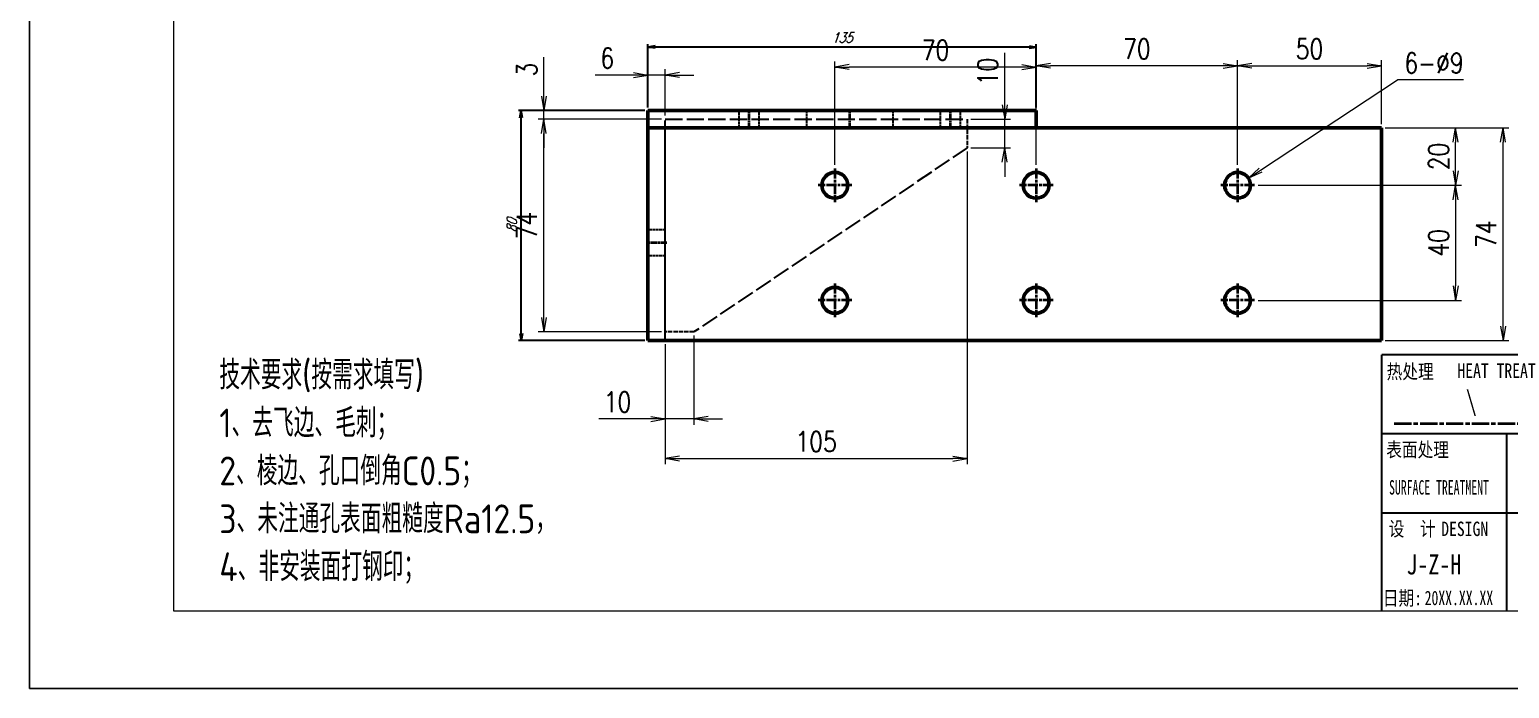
# Model space of a CAD drawing. Header units: millimetres. Extents: x 115 to 5146, y 57 to 1134.
# Drawn here: x 4272 to 4787, y 57 to 286 of the extents above; entities that cross this region are included whole.
import ezdxf
from ezdxf.enums import TextEntityAlignment as Align

# ---------------------------------------------------------------- set-up
doc = ezdxf.new("R2010")
doc.units = ezdxf.units.MM
doc.header["$PDMODE"] = 35
for name, pattern in [('AM_ISO02W050', [7.5, 6, -1.5]), ('AM_ISO08W050', [18, 12, -1.5, 3, -1.5]), ('AM_ISO08W050x2', [9, 6, -0.75, 1.5, -0.75])]:
    doc.linetypes.add(name, pattern=pattern)
for name, color, linetype, lineweight in [('CENTER', 2, 'AM_ISO08W050', 35), ('DIM', 3, 'Continuous', 25), ('DRAWING', 7, 'Continuous', 50), ('HIDDEN', 1, 'AM_ISO02W050', 25), ('图框', 7, 'Continuous', 18), ('标注线', 3, 'Continuous', 18), ('热处理', 7, 'Continuous', 20), ('粗点划线', 6, 'AM_ISO08W050x2', 35)]:
    doc.layers.add(name, color=color, linetype=linetype, lineweight=lineweight)
doc.layers.add('图\\M+19E79\\M+195B6\\M+18E9A', color=7, linetype='Continuous')
doc.layers.add('打印', color=7, linetype='Continuous', lineweight=15, plot=False)
doc.layers.add('打印-禁用', color=7, linetype='Continuous', lineweight=15, plot=False)
doc.styles.add('DIM', font='romans.shx', dxfattribs={"width": 0.8, "bigfont": 'bigfont.shx'})
doc.styles.get("Standard").update_dxf_attribs({"font": 'txt.shx', "width": 0.8, "oblique": 20, "bigfont": 'bigfont.shx'})
doc.styles.add('国标', font='simfang.ttf', dxfattribs={"width": 0.8})
doc.styles.add('机械长仿宋', font='gbenor.shx', dxfattribs={"height": 1, "bigfont": 'gbcbig.shx'})
doc.dimstyles.new('Lam1-1', dxfattribs={"dimtxt": 3.5, "dimasz": 2.5, "dimexe": 1, "dimexo": 1, "dimgap": 1.5, "dimtad": 1, "dimdsep": 46, "dimtxsty": 'Standard', "dimblk": 'OPEN', "dimcen": 0, "dimclrd": 3, "dimclre": 3, "dimclrt": 2, "dimadec": 0, "dimazin": 2, "dimtp": 0.1, "dimtm": 0.1, "dimtfac": 0.71, "dimtmove": 0, "dimatfit": 3, "dimldrblk": 'OPEN', "dimfxl": 0, "dimlwd": -1, "dimlwe": -1, "dimarcsym": 0})
doc.dimstyles.new('XR 1-2$0', dxfattribs={"dimscale": 2, "dimtxt": 3.5, "dimasz": 2.5, "dimexe": 1, "dimexo": 0.625, "dimgap": 1.2, "dimtad": 1, "dimdsep": 46, "dimtxsty": 'DIM', "dimblk": 'OPEN', "dimcen": 0, "dimclrd": 8, "dimclre": 8, "dimclrt": 2, "dimazin": 2, "dimtfac": 0.5, "dimtmove": 0, "dimatfit": 3, "dimldrblk": 'OPEN', "dimfxl": 0, "dimtolj": 2, "dimlwd": 13, "dimlwe": 13, "dimarcsym": 0})
doc.dimstyles.new('XR 1-2$3', dxfattribs={"dimscale": 2, "dimtxt": 3.5, "dimasz": 2.5, "dimexe": 1, "dimexo": 0.625, "dimgap": 1.2, "dimtad": 1, "dimtoh": 1, "dimdsep": 46, "dimtxsty": 'DIM', "dimblk": 'OPEN', "dimcen": 0, "dimclrd": 8, "dimclre": 8, "dimclrt": 2, "dimazin": 2, "dimtfac": 0.5, "dimtofl": 0, "dimtmove": 0, "dimatfit": 3, "dimldrblk": 'OPEN', "dimfxl": 0, "dimtolj": 2, "dimlwd": 18, "dimlwe": 18, "dimarcsym": 0})

# ---------------------------------------------------------------- blocks, each defined once
blk = doc.blocks.new('GZDEH零件A3图框V01版')
at = {"layer": '图\\M+19E79\\M+195B6\\M+18E9A', "color": 7}
blk.add_line((3272.49, -1788.46), (3092.49, -1788.46), dxfattribs=at)
at = {"layer": '图\\M+19E79\\M+195B6\\M+18E9A', "color": 9}
for p, q in [((3272.49, -1788.46), (3092.49, -1788.46)), ((3181.99, -1802.21), (3092.49, -1802.21)), ((3114.17, -1802.21), (3114.17, -1815.96)), ((3181.99, -1815.96), (3092.49, -1815.96)), ((3114.17, -1815.96), (3114.17, -1832.96)), ((3114.17, -1815.96), (3114.17, -1832.96))]:
    blk.add_line(p, q, dxfattribs=at)
at = {"layer": '图\\M+19E79\\M+195B6\\M+18E9A', "color": 9, "linetype": 'Continuous'}
blk.add_line((3092.49, -1832.96), (3092.49, -1788.46), dxfattribs=at)
at = {"layer": '图框', "linetype": 'Continuous'}
for p, q in [((2882.49, -1554.46), (2882.49, -1832.96)), ((2882.49, -1832.96), (3272.49, -1832.96))]:
    blk.add_line(p, q, dxfattribs=at)
at = {"layer": '打印-禁用', "linetype": 'Continuous'}
for p, q in [((2857.49, -1549.46), (2857.49, -1846.46)), ((2857.49, -1846.46), (3277.49, -1846.46))]:
    blk.add_line(p, q, dxfattribs=at)
at = {"layer": '图\\M+19E79\\M+195B6\\M+18E9A', "color": 9, "style": '国标'}
for s, width, p in [('热处理', 0.8, (3093.35, -1792.61)), ('表面处理', 0.8, (3093.27, -1806.21)), ('SURFACE TREATMENT', 0.6, (3093.77, -1812.75)), (' DESIGN', 0.8, (3101.47, -1819.96))]:
    blk.add_text(s, height=2.5, dxfattribs=dict(at, width=width)).set_placement(p)
at = {"layer": '图\\M+19E79\\M+195B6\\M+18E9A', "color": 9, "style": '国标', "width": 0.8}
for s, p in [('HEAT TREAT', (3112.45, -1792.46)), ('设  计', (3097.79, -1819.96)), ('日期:', (3096.09, -1832))]:
    blk.add_text(s, height=2.5, dxfattribs=at).set_placement(p, align=Align.CENTER)
blk = doc.blocks.new('DEH A3')
at = {"layer": '图框'}
blk.add_blockref('GZDEH零件A3图框V01版', (-2857.49, 1846.46), dxfattribs=at)
blk = doc.blocks.new('_Open')
at = {"color": 0, "linetype": 'ByBlock', "lineweight": -2}
for p, q in [((-1, 0.17), (0, 0)), ((-1, -0.17), (0, 0)), ((0, 0), (-1, 0))]:
    blk.add_line(p, q, dxfattribs=at)
blk = doc.blocks.new('*D119')
at = {"layer": 'Defpoints', "color": 0, "transparency": 16777216}
for p in [(4742.38, 273.48), (4742.38, 251.95), (4692.38, 237.8)]:
    blk.add_point(p, dxfattribs=at)
at = {"layer": 'DIM', "color": 8, "lineweight": 13, "transparency": 16777216}
for p, q in [((4692.38, 239.05), (4692.38, 275.48)), ((4697.38, 273.48), (4737.38, 273.48)), ((4742.38, 253.2), (4742.38, 275.48))]:
    blk.add_line(p, q, dxfattribs=at)
at = {"layer": 'DIM', "color": 8, "linetype": 'ByBlock', "lineweight": 13, "transparency": 16777216, "xscale": 5, "yscale": 5, "zscale": 5, "rotation": 180}
blk.add_blockref('_Open', (4692.38, 273.48), dxfattribs=at)
at = {"layer": 'DIM', "color": 8, "linetype": 'ByBlock', "lineweight": 13, "transparency": 16777216, "xscale": 5, "yscale": 5, "zscale": 5}
blk.add_blockref('_Open', (4742.38, 273.48), dxfattribs=at)
at = {"layer": 'DIM', "color": 2, "transparency": 16777216, "insert": (4717.38, 279.38), "char_height": 7, "attachment_point": 5, "style": 'DIM'}
blk.add_mtext('\\A2;50', dxfattribs=at)
blk = doc.blocks.new('*D120')
at = {"layer": 'Defpoints', "color": 0, "transparency": 16777216}
for p in [(4622.38, 273.48), (4622.38, 237.8), (4692.38, 237.8)]:
    blk.add_point(p, dxfattribs=at)
at = {"layer": 'DIM', "color": 8, "lineweight": 13, "transparency": 16777216}
for p, q in [((4622.38, 239.05), (4622.38, 275.48)), ((4687.38, 273.48), (4627.38, 273.48)), ((4692.38, 239.05), (4692.38, 275.48))]:
    blk.add_line(p, q, dxfattribs=at)
at = {"layer": 'DIM', "color": 8, "linetype": 'ByBlock', "lineweight": 13, "transparency": 16777216, "xscale": 5, "yscale": 5, "zscale": 5, "rotation": 180}
blk.add_blockref('_Open', (4622.38, 273.48), dxfattribs=at)
at = {"layer": 'DIM', "color": 8, "linetype": 'ByBlock', "lineweight": 13, "transparency": 16777216, "xscale": 5, "yscale": 5, "zscale": 5}
blk.add_blockref('_Open', (4692.38, 273.48), dxfattribs=at)
at = {"layer": 'DIM', "color": 2, "transparency": 16777216, "insert": (4657.38, 279.38), "char_height": 7, "attachment_point": 5, "style": 'DIM'}
blk.add_mtext('\\A2;70', dxfattribs=at)
blk = doc.blocks.new('*D121')
at = {"layer": 'Defpoints', "color": 0, "transparency": 16777216}
for p in [(4552.38, 273.06), (4552.38, 237.8), (4622.38, 237.8)]:
    blk.add_point(p, dxfattribs=at)
at = {"layer": 'DIM', "color": 8, "lineweight": 13, "transparency": 16777216}
for p, q in [((4552.38, 239.05), (4552.38, 275.06)), ((4617.38, 273.06), (4557.38, 273.06)), ((4622.38, 239.05), (4622.38, 275.06))]:
    blk.add_line(p, q, dxfattribs=at)
at = {"layer": 'DIM', "color": 8, "linetype": 'ByBlock', "lineweight": 13, "transparency": 16777216, "xscale": 5, "yscale": 5, "zscale": 5, "rotation": 180}
blk.add_blockref('_Open', (4552.38, 273.06), dxfattribs=at)
at = {"layer": 'DIM', "color": 8, "linetype": 'ByBlock', "lineweight": 13, "transparency": 16777216, "xscale": 5, "yscale": 5, "zscale": 5}
blk.add_blockref('_Open', (4622.38, 273.06), dxfattribs=at)
at = {"layer": 'DIM', "color": 2, "transparency": 16777216, "insert": (4587.38, 278.96), "char_height": 7, "attachment_point": 5, "style": 'DIM'}
blk.add_mtext('\\A2;70', dxfattribs=at)
blk = doc.blocks.new('*D122')
at = {"layer": 'Defpoints', "color": 0, "transparency": 16777216}
for p in [(4742.38, 251.95), (4768.15, 251.95), (4698.23, 231.95)]:
    blk.add_point(p, dxfattribs=at)
at = {"layer": 'DIM', "color": 8, "lineweight": 13, "transparency": 16777216}
for p, q in [((4743.63, 251.95), (4770.15, 251.95)), ((4768.15, 236.95), (4768.15, 246.95)), ((4699.48, 231.95), (4770.15, 231.95))]:
    blk.add_line(p, q, dxfattribs=at)
at = {"layer": 'DIM', "color": 8, "linetype": 'ByBlock', "lineweight": 13, "transparency": 16777216, "xscale": 5, "yscale": 5, "zscale": 5}
for p, rotation in [((4768.15, 251.95), 90), ((4768.15, 231.95), 270)]:
    blk.add_blockref('_Open', p, dxfattribs=dict(at, rotation=rotation))
at = {"layer": 'DIM', "color": 2, "transparency": 16777216, "insert": (4762.25, 241.95), "char_height": 7, "attachment_point": 5, "rotation": 90, "style": 'DIM'}
blk.add_mtext('\\A2;20', dxfattribs=at)
blk = doc.blocks.new('*D123')
at = {"layer": 'Defpoints', "color": 0, "transparency": 16777216}
for p in [(4699.48, 231.95), (4698.23, 191.95), (4768.15, 191.95)]:
    blk.add_point(p, dxfattribs=at)
at = {"layer": 'DIM', "color": 8, "lineweight": 13, "transparency": 16777216}
for p, q in [((4700.73, 231.95), (4770.15, 231.95)), ((4768.15, 226.95), (4768.15, 196.95)), ((4699.48, 191.95), (4770.15, 191.95))]:
    blk.add_line(p, q, dxfattribs=at)
at = {"layer": 'DIM', "color": 8, "linetype": 'ByBlock', "lineweight": 13, "transparency": 16777216, "xscale": 5, "yscale": 5, "zscale": 5}
for p, rotation in [((4768.15, 231.95), 90), ((4768.15, 191.95), 270)]:
    blk.add_blockref('_Open', p, dxfattribs=dict(at, rotation=rotation))
at = {"layer": 'DIM', "color": 2, "transparency": 16777216, "insert": (4762.25, 211.95), "char_height": 7, "attachment_point": 5, "rotation": 90, "style": 'DIM'}
blk.add_mtext('\\A2;40', dxfattribs=at)
blk = doc.blocks.new('*D124')
at = {"layer": 'Defpoints', "color": 0, "transparency": 16777216}
for p in [(4742.38, 251.95), (4784.65, 251.95), (4742.38, 177.95)]:
    blk.add_point(p, dxfattribs=at)
at = {"layer": 'DIM', "color": 8, "lineweight": 13, "transparency": 16777216}
for p, q in [((4743.63, 251.95), (4786.65, 251.95)), ((4784.65, 182.95), (4784.65, 246.95)), ((4743.63, 177.95), (4786.65, 177.95))]:
    blk.add_line(p, q, dxfattribs=at)
at = {"layer": 'DIM', "color": 8, "linetype": 'ByBlock', "lineweight": 13, "transparency": 16777216, "xscale": 5, "yscale": 5, "zscale": 5}
for p, rotation in [((4784.65, 251.95), 90), ((4784.65, 177.95), 270)]:
    blk.add_blockref('_Open', p, dxfattribs=dict(at, rotation=rotation))
at = {"layer": 'DIM', "color": 2, "transparency": 16777216, "insert": (4778.75, 214.95), "char_height": 7, "attachment_point": 5, "rotation": 90, "style": 'DIM'}
blk.add_mtext('\\A2;74', dxfattribs=at)
blk = doc.blocks.new('*D125')
at = {"layer": 'Defpoints', "color": 0, "transparency": 16777216}
for p in [(4696.14, 234.43), (4688.62, 229.48)]:
    blk.add_point(p, dxfattribs=at)
at = {"layer": 'DIM', "color": 8, "lineweight": 18, "transparency": 16777216}
for p in [(4700.31, 237.18), (4770.9, 268.59)]:
    blk.add_line(p, (4747.97, 268.59), dxfattribs=at)
at = {"layer": 'DIM', "color": 8, "linetype": 'ByBlock', "lineweight": 18, "transparency": 16777216, "xscale": 5, "yscale": 5, "zscale": 5, "rotation": 213.3835704887861}
blk.add_blockref('_Open', (4696.14, 234.43), dxfattribs=at)
at = {"layer": 'DIM', "color": 2, "transparency": 16777216, "insert": (4760.64, 274.49), "char_height": 7, "attachment_point": 5, "style": 'DIM'}
blk.add_mtext('\\A2;\\A2;6-∅9', dxfattribs=at)
blk = doc.blocks.new('*D126')
at = {"layer": 'Defpoints', "color": 0, "transparency": 16777216}
for p in [(4598.38, 244.95), (4493.38, 177.95), (4598.38, 136.93)]:
    blk.add_point(p, dxfattribs=at)
at = {"layer": 'DIM', "color": 8, "lineweight": 13, "transparency": 16777216}
for p, q in [((4598.38, 243.7), (4598.38, 134.93)), ((4493.38, 176.7), (4493.38, 134.93)), ((4498.38, 136.93), (4593.38, 136.93))]:
    blk.add_line(p, q, dxfattribs=at)
at = {"layer": 'DIM', "color": 8, "linetype": 'ByBlock', "lineweight": 13, "transparency": 16777216, "xscale": 5, "yscale": 5, "zscale": 5, "rotation": 180}
blk.add_blockref('_Open', (4493.38, 136.93), dxfattribs=at)
at = {"layer": 'DIM', "color": 8, "linetype": 'ByBlock', "lineweight": 13, "transparency": 16777216, "xscale": 5, "yscale": 5, "zscale": 5}
blk.add_blockref('_Open', (4598.38, 136.93), dxfattribs=at)
at = {"layer": 'DIM', "color": 2, "transparency": 16777216, "insert": (4545.88, 142.83), "char_height": 7, "attachment_point": 5, "style": 'DIM'}
blk.add_mtext('\\A2;105', dxfattribs=at)
blk = doc.blocks.new('*D127')
at = {"layer": 'Defpoints', "color": 0, "transparency": 16777216}
for p in [(4451.21, 254.95), (4493.38, 254.95), (4493.38, 180.95)]:
    blk.add_point(p, dxfattribs=at)
at = {"layer": 'DIM', "color": 8, "lineweight": 13, "transparency": 16777216}
for p, q in [((4492.13, 254.95), (4449.21, 254.95)), ((4451.21, 185.95), (4451.21, 249.95)), ((4492.13, 180.95), (4449.21, 180.95))]:
    blk.add_line(p, q, dxfattribs=at)
at = {"layer": 'DIM', "color": 8, "linetype": 'ByBlock', "lineweight": 13, "transparency": 16777216, "xscale": 5, "yscale": 5, "zscale": 5}
for p, rotation in [((4451.21, 254.95), 90), ((4451.21, 180.95), 270)]:
    blk.add_blockref('_Open', p, dxfattribs=dict(at, rotation=rotation))
at = {"layer": 'DIM', "color": 2, "transparency": 16777216, "insert": (4445.31, 217.95), "char_height": 7, "attachment_point": 5, "rotation": 90, "style": 'DIM'}
blk.add_mtext('\\A2;74', dxfattribs=at)
blk = doc.blocks.new('*D128')
at = {"layer": 'Defpoints', "color": 0, "transparency": 16777216}
for p in [(4451.21, 257.95), (4487.38, 257.95), (4493.38, 254.95)]:
    blk.add_point(p, dxfattribs=at)
at = {"layer": 'DIM', "color": 8, "lineweight": 13, "transparency": 16777216}
for p, q in [((4451.21, 262.95), (4451.21, 276.49)), ((4486.13, 257.95), (4449.21, 257.95)), ((4451.21, 254.95), (4451.21, 257.95)), ((4492.13, 254.95), (4449.21, 254.95)), ((4451.21, 249.95), (4451.21, 244.95))]:
    blk.add_line(p, q, dxfattribs=at)
at = {"layer": 'DIM', "color": 8, "linetype": 'ByBlock', "lineweight": 13, "transparency": 16777216, "xscale": 5, "yscale": 5, "zscale": 5}
for p, rotation in [((4451.21, 257.95), 270), ((4451.21, 254.95), 90)]:
    blk.add_blockref('_Open', p, dxfattribs=dict(at, rotation=rotation))
at = {"layer": 'DIM', "color": 2, "transparency": 16777216, "insert": (4445.31, 272.22), "char_height": 7, "attachment_point": 5, "rotation": 90, "style": 'DIM'}
blk.add_mtext('\\A2;3', dxfattribs=at)
blk = doc.blocks.new('*D129')
at = {"layer": 'Defpoints', "color": 0, "transparency": 16777216}
for p in [(4487.38, 270.29), (4487.38, 257.95), (4493.38, 254.95)]:
    blk.add_point(p, dxfattribs=at)
at = {"layer": 'DIM', "color": 8, "lineweight": 13, "transparency": 16777216}
for p, q in [((4482.38, 270.29), (4469.11, 270.29)), ((4487.38, 259.2), (4487.38, 272.29)), ((4493.38, 270.29), (4487.38, 270.29)), ((4493.38, 256.2), (4493.38, 272.29)), ((4498.38, 270.29), (4503.38, 270.29))]:
    blk.add_line(p, q, dxfattribs=at)
at = {"layer": 'DIM', "color": 8, "linetype": 'ByBlock', "lineweight": 13, "transparency": 16777216, "xscale": 5, "yscale": 5, "zscale": 5}
blk.add_blockref('_Open', (4487.38, 270.29), dxfattribs=at)
at = {"layer": 'DIM', "color": 8, "linetype": 'ByBlock', "lineweight": 13, "transparency": 16777216, "xscale": 5, "yscale": 5, "zscale": 5, "rotation": 180}
blk.add_blockref('_Open', (4493.38, 270.29), dxfattribs=at)
at = {"layer": 'DIM', "color": 2, "transparency": 16777216, "insert": (4473.25, 276.19), "char_height": 7, "attachment_point": 5, "style": 'DIM'}
blk.add_mtext('\\A2;6', dxfattribs=at)
blk = doc.blocks.new('*D130')
at = {"layer": 'Defpoints', "color": 0, "transparency": 16777216}
for p in [(4503.38, 180.95), (4493.38, 176.7), (4493.38, 150.69)]:
    blk.add_point(p, dxfattribs=at)
at = {"layer": 'DIM', "color": 8, "lineweight": 13, "transparency": 16777216}
for p, q in [((4493.38, 175.45), (4493.38, 148.69)), ((4503.38, 179.7), (4503.38, 148.69)), ((4488.38, 150.69), (4470.31, 150.69)), ((4503.38, 150.69), (4493.38, 150.69)), ((4508.38, 150.69), (4513.38, 150.69))]:
    blk.add_line(p, q, dxfattribs=at)
at = {"layer": 'DIM', "color": 8, "linetype": 'ByBlock', "lineweight": 13, "transparency": 16777216, "xscale": 5, "yscale": 5, "zscale": 5}
blk.add_blockref('_Open', (4493.38, 150.69), dxfattribs=at)
at = {"layer": 'DIM', "color": 8, "linetype": 'ByBlock', "lineweight": 13, "transparency": 16777216, "xscale": 5, "yscale": 5, "zscale": 5, "rotation": 180}
blk.add_blockref('_Open', (4503.38, 150.69), dxfattribs=at)
at = {"layer": 'DIM', "color": 2, "transparency": 16777216, "insert": (4476.85, 156.59), "char_height": 7, "attachment_point": 5, "style": 'DIM'}
blk.add_mtext('\\A2;10', dxfattribs=at)
blk = doc.blocks.new('*D131')
at = {"layer": 'Defpoints', "color": 0, "transparency": 16777216}
for p in [(4598.38, 254.95), (4611.43, 254.95), (4598.38, 244.95)]:
    blk.add_point(p, dxfattribs=at)
at = {"layer": 'DIM', "color": 8, "lineweight": 13, "transparency": 16777216}
for p, q in [((4611.43, 259.95), (4611.43, 278.02)), ((4599.63, 254.95), (4613.43, 254.95)), ((4611.43, 244.95), (4611.43, 254.95)), ((4599.63, 244.95), (4613.43, 244.95)), ((4611.43, 239.95), (4611.43, 234.95))]:
    blk.add_line(p, q, dxfattribs=at)
at = {"layer": 'DIM', "color": 8, "linetype": 'ByBlock', "lineweight": 13, "transparency": 16777216, "xscale": 5, "yscale": 5, "zscale": 5}
for p, rotation in [((4611.43, 254.95), 270), ((4611.43, 244.95), 90)]:
    blk.add_blockref('_Open', p, dxfattribs=dict(at, rotation=rotation))
at = {"layer": 'DIM', "color": 2, "transparency": 16777216, "insert": (4605.53, 271.49), "char_height": 7, "attachment_point": 5, "rotation": 90, "style": 'DIM'}
blk.add_mtext('\\A2;10', dxfattribs=at)
blk = doc.blocks.new('*D148')
at = {"color": 3, "transparency": 16777216}
for p, q in [((4487.38, 258.95), (4487.38, 281.04)), ((4619.88, 280.04), (4489.88, 280.04)), ((4622.38, 258.95), (4622.38, 281.04))]:
    blk.add_line(p, q, dxfattribs=at)
at = {"layer": 'Defpoints', "color": 0, "transparency": 16777216}
for p in [(4487.38, 280.04), (4487.38, 257.95), (4622.38, 257.95)]:
    blk.add_point(p, dxfattribs=at)
at = {"color": 3, "transparency": 16777216, "xscale": 2.5, "yscale": 2.5, "zscale": 2.5, "rotation": 180}
blk.add_blockref('_Open', (4487.38, 280.04), dxfattribs=at)
at = {"color": 3, "transparency": 16777216, "xscale": 2.5, "yscale": 2.5, "zscale": 2.5}
blk.add_blockref('_Open', (4622.38, 280.04), dxfattribs=at)
at = {"color": 2, "transparency": 16777216, "insert": (4554.88, 283.29), "char_height": 3.5, "attachment_point": 5}
blk.add_mtext('135', dxfattribs=at)
blk = doc.blocks.new('*D149')
at = {"color": 3, "transparency": 16777216}
for p, q in [((4486.38, 257.95), (4442.36, 257.95)), ((4443.36, 180.45), (4443.36, 255.45)), ((4486.38, 177.95), (4442.36, 177.95))]:
    blk.add_line(p, q, dxfattribs=at)
at = {"layer": 'Defpoints', "color": 0, "transparency": 16777216}
for p in [(4443.36, 257.95), (4487.38, 257.95), (4487.38, 177.95)]:
    blk.add_point(p, dxfattribs=at)
at = {"color": 3, "transparency": 16777216, "xscale": 2.5, "yscale": 2.5, "zscale": 2.5}
for p, rotation in [((4443.36, 257.95), 90), ((4443.36, 177.95), 270)]:
    blk.add_blockref('_Open', p, dxfattribs=dict(at, rotation=rotation))
at = {"color": 2, "transparency": 16777216, "insert": (4440.11, 217.95), "char_height": 3.5, "attachment_point": 5, "rotation": 90}
blk.add_mtext('80', dxfattribs=at)

msp = doc.modelspace()

# ---------------------------------------------------------------- linework, layer by layer
at = {"layer": 'CENTER', "ltscale": 0.18}
for p, q in [((4522.58, 251.354), (4522.58, 258.554)), ((4557.58, 251.354), (4557.58, 258.554)), ((4592.58, 251.354), (4592.58, 258.554))]:
    msp.add_line(p, q, dxfattribs=at)
at = {"layer": 'CENTER', "ltscale": 0.2925}
for p, q in [((4552.38, 237.804), (4552.38, 226.104)), ((4622.38, 237.804), (4622.38, 226.104)), ((4692.38, 237.804), (4692.38, 226.104)), ((4558.23, 231.954), (4546.53, 231.954)), ((4552.38, 197.804), (4552.38, 186.104)), ((4622.38, 197.804), (4622.38, 186.104)), ((4692.38, 197.804), (4692.38, 186.104)), ((4558.23, 191.954), (4546.53, 191.954))]:
    msp.add_line(p, q, dxfattribs=at)
at = {"layer": 'CENTER', "ltscale": 0.292499}
for p, q in [((4628.23, 231.954), (4616.53, 231.954)), ((4698.23, 231.954), (4686.53, 231.954)), ((4628.23, 191.954), (4616.53, 191.954)), ((4698.23, 191.954), (4686.53, 191.954))]:
    msp.add_line(p, q, dxfattribs=at)
at = {"layer": 'CENTER', "ltscale": 0.180015}
msp.add_line((4493.98, 211.954), (4486.779, 211.954), dxfattribs=at)
at = {"layer": 'DRAWING', "ltscale": 0.15}
for p, q in [((4487.38, 251.954), (4487.38, 257.954)), ((4622.38, 251.954), (4622.38, 257.954))]:
    msp.add_line(p, q, dxfattribs=at)
at = {"layer": 'DRAWING'}
for p, q in [((4622.38, 257.954), (4487.38, 257.954)), ((4487.38, 177.954), (4487.38, 251.954)), ((4742.38, 251.954), (4487.38, 251.954)), ((4622.38, 251.954), (4487.38, 251.954)), ((4742.38, 177.954), (4742.38, 251.954)), ((4742.38, 177.954), (4487.38, 177.954))]:
    msp.add_line(p, q, dxfattribs=at)
for centre in [(4552.38, 231.954), (4622.38, 231.954), (4692.38, 231.954), (4552.38, 191.954), (4622.38, 191.954), (4692.38, 191.954)]:
    msp.add_circle(centre, 4.5, dxfattribs=at)
at = {"layer": 'HIDDEN', "ltscale": 0.15}
for p, q in [((4519.08, 251.954), (4519.08, 257.954)), ((4526.08, 251.954), (4526.08, 257.954)), ((4542.58, 257.954), (4542.58, 251.954)), ((4572.58, 257.954), (4572.58, 251.954)), ((4589.08, 251.954), (4589.08, 257.954)), ((4596.08, 251.954), (4596.08, 257.954)), ((4493.38, 216.454), (4487.38, 216.454)), ((4493.38, 216.454), (4487.38, 216.454)), ((4493.38, 216.454), (4487.38, 216.454)), ((4493.38, 207.454), (4487.38, 207.454)), ((4493.38, 207.454), (4487.38, 207.454)), ((4493.38, 207.454), (4487.38, 207.454))]:
    msp.add_line(p, q, dxfattribs=at)
at = {"layer": 'HIDDEN'}
for p, q in [((4493.38, 180.954), (4493.38, 254.954)), ((4493.38, 254.954), (4598.38, 254.954)), ((4493.38, 177.954), (4493.38, 251.954)), ((4598.38, 244.954), (4503.38, 180.954))]:
    msp.add_line(p, q, dxfattribs=at)
at = {"layer": 'HIDDEN', "ltscale": 0.25}
for p, q in [((4598.38, 254.954), (4598.38, 244.954)), ((4503.38, 180.954), (4493.38, 180.954))]:
    msp.add_line(p, q, dxfattribs=at)
at = {"layer": '打印'}
msp.add_lwpolyline([(4272.469, 650.997), (5112.469, 650.997), (5112.469, 56.997), (4272.469, 56.997)], close=True, dxfattribs=at)
at = {"layer": '粗点划线', "linetype": 'AM_ISO08W050x2'}
msp.add_line((4746.819, 149.14), (4802.541, 149.14), dxfattribs=at)

# ---------------------------------------------------------------- block references
at = {"layer": '图框', "xscale": 2, "yscale": 2, "zscale": 2}
msp.add_blockref('DEH A3', (4272.469, 56.997), dxfattribs=at)

# ---------------------------------------------------------------- texts
at = {"layer": '图\\M+19E79\\M+195B6\\M+18E9A', "color": 3, "style": '国标'}
for s, height, width, p in [('J-Z-H', 7, 0.8, (4751.065, 96.63)), ('20XX.XX.XX', 5, 0.7, (4757.395, 85.957))]:
    msp.add_text(s, height=height, dxfattribs=dict(at, width=width)).set_placement(p)
at = {"layer": '标注线', "color": 2, "insert": (4338.417, 93.334), "char_height": 10, "width": 114.82461, "attachment_point": 7, "style": '机械长仿宋'}
msp.add_mtext('\\A2;技术要求(按需求填写)\\P1、去飞边、毛刺；\\P2、棱边、孔口倒角C0.5；\\P3、未注通孔表面粗糙度Ra12.5，\\P4、非安装面打钢印；', dxfattribs=at)
at = {"layer": '热处理', "color": 3, "style": '国标', "width": 0.8}
msp.add_text('\\', height=7, dxfattribs=at).set_placement((4773.629, 153.39), align=Align.CENTER)

# ---------------------------------------------------------------- dimensions: what is measured, and where the dimension line sits
at = {"color": 7}
dim = msp.add_linear_dim(base=(4487.38, 280.041), p1=(4622.38, 257.954), p2=(4487.38, 257.954), dimstyle='Lam1-1', override={"dimarcsym": 1}, dxfattribs=at)
dim.commit()
dim.dimension.update_dxf_attribs({"geometry": '*D148', "text_midpoint": (4554.88, 283.291)})
dim = msp.add_linear_dim(base=(4443.363, 257.954), p1=(4487.38, 177.954), p2=(4487.38, 257.954), angle=90, dimstyle='Lam1-1', override={"dimarcsym": 1}, dxfattribs=at)
dim.commit()
dim.dimension.update_dxf_attribs({"geometry": '*D149', "text_midpoint": (4440.113, 217.954)})
at = {"layer": 'DIM'}
for base, p1, p2, picture, middle in [((4552.38, 273.061), (4622.38, 237.804), (4552.38, 237.804), '*D121', (4587.38, 278.961)), ((4622.38, 273.478), (4692.38, 237.804), (4622.38, 237.804), '*D120', (4657.38, 279.378)), ((4742.38, 273.478), (4692.38, 237.804), (4742.38, 251.954), '*D119', (4717.38, 279.378)), ((4487.38, 270.292), (4493.38, 254.954), (4487.38, 257.954), '*D129', (4473.246, 276.192)), ((4598.38, 136.93), (4493.38, 177.954), (4598.38, 244.954), '*D126', (4545.88, 142.83)), ((4493.38, 150.687), (4503.38, 180.954), (4493.38, 176.704), '*D130', (4476.846, 156.587))]:
    dim = msp.add_linear_dim(base=base, p1=p1, p2=p2, dimstyle='XR 1-2$0', dxfattribs=at)
    dim.commit()
    dim.dimension.update_dxf_attribs({"geometry": picture, "text_midpoint": middle})
for base, p1, p2, picture, middle in [((4611.429, 254.954), (4598.38, 244.954), (4598.38, 254.954), '*D131', (4605.529, 271.488)), ((4451.211, 257.954), (4493.38, 254.954), (4487.38, 257.954), '*D128', (4445.311, 272.221)), ((4451.211, 254.954), (4493.38, 180.954), (4493.38, 254.954), '*D127', (4445.311, 217.954)), ((4768.146, 251.954), (4698.23, 231.954), (4742.38, 251.954), '*D122', (4762.246, 241.954)), ((4784.654, 251.954), (4742.38, 177.954), (4742.38, 251.954), '*D124', (4778.754, 214.954)), ((4768.146, 191.954), (4699.48, 231.954), (4698.23, 191.954), '*D123', (4762.246, 211.954))]:
    dim = msp.add_linear_dim(base=base, p1=p1, p2=p2, angle=90, dimstyle='XR 1-2$0', dxfattribs=at)
    dim.commit()
    dim.dimension.update_dxf_attribs({"geometry": picture, "text_midpoint": middle})
dim = msp.add_diameter_dim_2p(p1=(4688.622, 229.478), p2=(4696.137, 234.43), text='\\A2;6-<>', dimstyle='XR 1-2$3', override={"dimtxsty": 'DIM'}, dxfattribs=at)
dim.commit()
dim.dimension.update_dxf_attribs({"geometry": '*D125', "text_midpoint": (4760.637, 268.587), "dimtype": 163})

doc.saveas('drawing.dxf')
